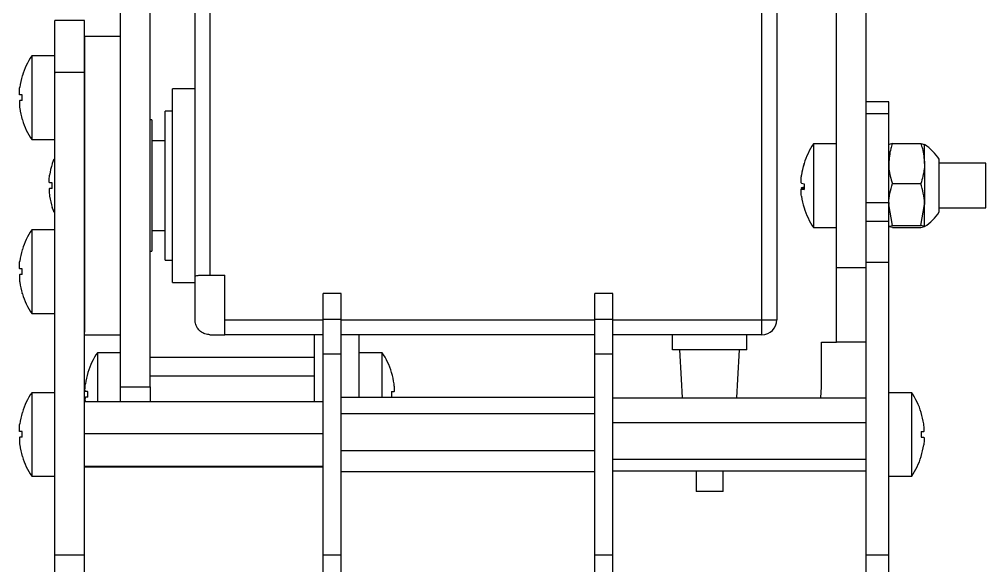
# Model space of a CAD drawing. Header units: millimetres. Extents: x 0 to 1189, y 0 to 841.
# Drawn here: x 269.7 to 334.5, y 275.9 to 312.5 of the extents above; entities that cross this region are included whole.
import ezdxf

# ---------------------------------------------------------------- set-up
doc = ezdxf.new("R2010")
doc.units = ezdxf.units.MM

msp = doc.modelspace()

# ---------------------------------------------------------------- linework, layer by layer
at = {"color": 7, "linetype": 'Continuous', "lineweight": 25}
for p, q in [((276.502, 287.887), (276.502, 334.887)), ((278.502, 287.887), (278.502, 334.887)), ((319.502, 292.387), (319.502, 330.387)), ((320.502, 330.387), (320.502, 292.387)), ((281.502, 295.26), (281.502, 327.514)), ((282.502, 327.387), (282.502, 295.387)), ((324.502, 295.887), (324.502, 326.887)), ((326.502, 300.781), (326.502, 325.84)), ((274.102, 312.46), (272.102, 312.46)), ((276.502, 311.387), (274.102, 311.387)), ((274.102, 311.387), (274.102, 291.563)), ((272.102, 310.078), (270.559, 310.078)), ((270.559, 310.078), (270.559, 304.478)), ((269.926, 308.76), (269.926, 308.748)), ((274.102, 308.966), (272.102, 308.966)), ((281.502, 307.887), (280.002, 307.887)), ((280.002, 301.387), (280.002, 307.887)), ((269.926, 307.092), (269.926, 307.465)), ((328.002, 307.015), (326.502, 307.015)), ((328.002, 306.214), (328.002, 307.015)), ((269.926, 305.797), (269.926, 305.808)), ((278.602, 305.787), (278.502, 305.787)), ((278.602, 305.787), (278.602, 296.987)), ((280.002, 306.387), (279.502, 306.387)), ((279.502, 301.387), (279.502, 306.387)), ((326.502, 306.214), (328.002, 306.214)), ((328.002, 300.262), (328.002, 306.214)), ((270.559, 304.478), (272.102, 304.478)), ((279.502, 304.387), (278.602, 304.387)), ((324.502, 304.187), (322.959, 304.187)), ((322.959, 304.187), (322.959, 298.587)), ((328.247, 304.204), (328.022, 304.14)), ((328.247, 304.204), (330.156, 304.204)), ((330.156, 304.204), (330.402, 304.134)), ((330.402, 302.866), (330.402, 304.137)), ((271.926, 302.868), (271.926, 302.856)), ((322.326, 302.846), (322.326, 302.868)), ((330.402, 302.866), (330.402, 300.118)), ((331.384, 299.62), (331.384, 303.153)), ((334.502, 302.887), (331.384, 302.887)), ((334.502, 302.885), (334.502, 302.887)), ((334.502, 299.887), (334.502, 302.885)), ((271.926, 301.2), (271.926, 301.573)), ((279.502, 296.387), (279.502, 301.387)), ((280.002, 294.887), (280.002, 301.387)), ((322.326, 301.235), (322.156, 301.229)), ((322.326, 301.501), (322.326, 301.128)), ((328.247, 301.527), (330.156, 301.527)), ((322.326, 301.166), (322.153, 301.16)), ((326.502, 300.262), (326.502, 300.781)), ((271.926, 299.905), (271.926, 299.917)), ((326.502, 300.262), (328.002, 300.262)), ((328.002, 300.262), (328.002, 300.118)), ((328.247, 298.71), (328.002, 300.118)), ((330.156, 298.71), (330.402, 300.118)), ((330.402, 298.639), (330.402, 300.118)), ((322.326, 299.909), (322.326, 299.905)), ((331.384, 299.887), (334.502, 299.887)), ((326.502, 299.004), (328.002, 299.004)), ((326.502, 296.248), (326.502, 299.004)), ((328.002, 296.248), (328.002, 299.004)), ((328.247, 298.569), (328.02, 298.634)), ((328.247, 298.71), (330.156, 298.71)), ((330.156, 298.569), (330.402, 298.639)), ((272.102, 298.419), (270.559, 298.419)), ((270.559, 298.419), (270.559, 292.819)), ((278.602, 298.387), (279.502, 298.387)), ((322.959, 298.587), (324.502, 298.587)), ((328.247, 298.569), (330.156, 298.569)), ((269.926, 297.101), (269.926, 297.089)), ((278.502, 296.987), (278.602, 296.987)), ((279.502, 296.387), (280.002, 296.387)), ((326.502, 296.248), (328.002, 296.248)), ((269.926, 295.433), (269.926, 295.806)), ((282.502, 295.387), (283.502, 295.387)), ((283.502, 292.387), (283.502, 295.387)), ((324.502, 295.887), (326.502, 295.887)), ((324.502, 290.887), (324.502, 295.887)), ((280.002, 294.887), (281.502, 294.887)), ((281.502, 292.387), (281.502, 295.26)), ((269.926, 294.138), (269.926, 294.15)), ((291.302, 294.156), (290.102, 294.156)), ((290.102, 292.429), (290.102, 294.156)), ((291.302, 292.429), (291.302, 294.156)), ((309.502, 294.156), (308.302, 294.156)), ((308.302, 292.429), (308.302, 294.156)), ((309.502, 292.429), (309.502, 294.156)), ((270.559, 292.819), (272.102, 292.819)), ((283.502, 291.387), (283.502, 292.387)), ((290.102, 292.429), (291.302, 292.429)), ((290.102, 290.111), (290.102, 292.429)), ((291.302, 290.111), (291.302, 292.429)), ((308.302, 292.429), (309.502, 292.429)), ((308.302, 290.111), (308.302, 292.429)), ((309.502, 290.111), (309.502, 292.429)), ((319.502, 292.387), (320.502, 292.387)), ((319.502, 291.387), (319.502, 292.387)), ((274.102, 291.387), (276.502, 291.387)), ((282.502, 291.387), (283.502, 291.387)), ((289.502, 291.387), (283.502, 291.387)), ((290.102, 291.387), (289.502, 291.387)), ((289.502, 286.895), (289.502, 291.387)), ((292.502, 291.387), (291.302, 291.387)), ((308.302, 291.387), (292.502, 291.387)), ((292.502, 287.199), (292.502, 291.387)), ((319.502, 291.387), (309.502, 291.387)), ((313.502, 290.387), (313.502, 291.387)), ((318.502, 290.387), (318.502, 291.387)), ((323.502, 287.887), (323.502, 290.887)), ((323.502, 290.887), (324.502, 290.887)), ((326.502, 290.887), (324.502, 290.887)), ((318.502, 290.387), (313.502, 290.387)), ((276.502, 290.187), (274.959, 290.187)), ((274.959, 290.187), (274.959, 286.895)), ((278.502, 289.887), (289.502, 289.887)), ((290.102, 290.111), (291.302, 290.111)), ((294.044, 290.187), (292.502, 290.187)), ((294.044, 287.199), (294.044, 290.187)), ((308.302, 290.111), (309.502, 290.111)), ((274.326, 288.868), (274.326, 288.856)), ((278.502, 288.637), (289.502, 288.637)), ((294.677, 288.868), (294.677, 288.856)), ((276.502, 287.887), (278.502, 287.887)), ((276.502, 286.895), (276.502, 287.887)), ((278.502, 287.887), (278.502, 286.895)), ((323.448, 287.157), (323.502, 287.887)), ((272.102, 287.506), (270.559, 287.506)), ((270.559, 287.506), (270.559, 281.906)), ((274.326, 287.2), (274.326, 287.573)), ((291.302, 287.199), (308.302, 287.199)), ((294.677, 287.573), (294.677, 287.2)), ((309.502, 287.157), (326.502, 287.157)), ((329.544, 287.506), (328.002, 287.506)), ((329.544, 281.906), (329.544, 287.506)), ((290.102, 286.895), (274.102, 286.895)), ((269.926, 286.188), (269.926, 286.176)), ((291.302, 286.114), (308.302, 286.114)), ((330.177, 286.188), (330.177, 286.176)), ((309.502, 285.502), (326.502, 285.502)), ((269.926, 284.52), (269.926, 284.893)), ((290.102, 284.755), (274.102, 284.755)), ((330.177, 284.893), (330.177, 284.52)), ((269.926, 283.225), (269.926, 283.237)), ((291.302, 283.621), (308.302, 283.621)), ((330.177, 283.225), (330.177, 283.237)), ((290.102, 282.566), (274.102, 282.566)), ((290.102, 282.518), (274.102, 282.518)), ((309.502, 283.052), (326.502, 283.052)), ((270.559, 281.906), (272.102, 281.906)), ((291.302, 282.213), (308.302, 282.213)), ((309.502, 282.256), (326.502, 282.256)), ((315.102, 282.256), (315.102, 280.887)), ((316.902, 280.887), (316.902, 282.256)), ((328.002, 281.906), (329.544, 281.906)), ((316.002, 280.887), (315.102, 280.887)), ((316.902, 280.887), (316.002, 280.887)), ((272.102, 276.634), (274.102, 276.634)), ((290.102, 276.634), (291.302, 276.634)), ((308.302, 276.634), (309.502, 276.634)), ((326.502, 276.634), (328.002, 276.634))]:
    msp.add_line(p, q, dxfattribs=at)
at = {"color": 8, "linetype": 'Continuous', "lineweight": 25}
for p, q in [((322.158, 302.098), (322.155, 302.098)), ((322.326, 301.166), (322.156, 301.16)), ((283.502, 292.387), (290.102, 292.387)), ((291.302, 292.387), (308.302, 292.387)), ((309.502, 292.387), (319.502, 292.387))]:
    msp.add_line(p, q, dxfattribs=at)
at = {"color": 7, "linetype": 'Continuous', "lineweight": 25, "flags": 128}
for points in [[(269.926, 307.465), (269.899, 307.466), (269.873, 307.467), (269.848, 307.468), (269.826, 307.468), (269.806, 307.469), (269.787, 307.47), (269.771, 307.47), (269.756, 307.471)], [(269.926, 307.092), (269.899, 307.091), (269.873, 307.09), (269.848, 307.089), (269.826, 307.088), (269.806, 307.087), (269.787, 307.087), (269.771, 307.086), (269.756, 307.086)], [(272.031, 303.171), (271.984, 303.042), (271.926, 302.868)], [(271.926, 301.573), (271.899, 301.574), (271.873, 301.575), (271.848, 301.576), (271.826, 301.577), (271.806, 301.577), (271.787, 301.578), (271.771, 301.579), (271.756, 301.579)], [(271.926, 301.2), (271.899, 301.199), (271.873, 301.198), (271.848, 301.197), (271.826, 301.196), (271.806, 301.196), (271.787, 301.195), (271.771, 301.194), (271.756, 301.194)], [(271.926, 299.905), (271.984, 299.731), (272.03, 299.605)], [(269.926, 295.806), (269.899, 295.807), (269.873, 295.808), (269.848, 295.809), (269.826, 295.81), (269.806, 295.81), (269.787, 295.811), (269.771, 295.812), (269.756, 295.812)], [(269.926, 295.433), (269.899, 295.432), (269.873, 295.431), (269.848, 295.43), (269.826, 295.429), (269.806, 295.429), (269.787, 295.428), (269.771, 295.427), (269.756, 295.427)], [(314.181, 287.157), (314.112, 288.407), (314.002, 290.387)], [(317.822, 287.157), (317.892, 288.407), (318.002, 290.387)], [(274.326, 287.573), (274.299, 287.574), (274.273, 287.575), (274.248, 287.576), (274.226, 287.577), (274.206, 287.577), (274.187, 287.578), (274.171, 287.579), (274.156, 287.579)], [(274.326, 287.2), (274.299, 287.199), (274.273, 287.198), (274.248, 287.197), (274.226, 287.196), (274.206, 287.196), (274.187, 287.195), (274.171, 287.194), (274.156, 287.194)], [(294.677, 287.573), (294.705, 287.574), (294.731, 287.575), (294.755, 287.576), (294.777, 287.577), (294.798, 287.577), (294.816, 287.578), (294.833, 287.579), (294.848, 287.579)], [(269.926, 284.893), (269.899, 284.894), (269.873, 284.895), (269.848, 284.896), (269.826, 284.897), (269.806, 284.897), (269.787, 284.898), (269.771, 284.898), (269.756, 284.899)], [(269.926, 284.52), (269.899, 284.519), (269.873, 284.518), (269.848, 284.517), (269.826, 284.516), (269.806, 284.515), (269.787, 284.515), (269.771, 284.514), (269.756, 284.514)], [(330.177, 284.893), (330.205, 284.894), (330.231, 284.895), (330.255, 284.896), (330.277, 284.897), (330.298, 284.897), (330.316, 284.898), (330.333, 284.898), (330.348, 284.899)], [(330.177, 284.52), (330.205, 284.519), (330.231, 284.518), (330.255, 284.517), (330.277, 284.516), (330.298, 284.515), (330.316, 284.515), (330.333, 284.514), (330.348, 284.514)]]:
    msp.add_lwpolyline(points, dxfattribs=at)
at = {"color": 7, "linetype": 'Continuous', "lineweight": 25}
for centre, radius, start, end in [((274.702, 307.278), 5, 145.9442, 162.76232), ((274.708, 307.279), 5.002, 162.9222, 171.93239), ((274.708, 307.277), 5.002, 188.0675, 197.07803), ((274.702, 307.278), 5, 197.23768, 214.0558), ((327.102, 301.387), 5, 145.9442, 162.76232), ((328.631, 301.387), 3.271, 32.68034, 57.22092), ((276.707, 301.388), 5.002, 162.92189, 171.93258), ((327.09, 301.398), 4.984, 162.89176, 171.91959), ((327.104, 301.377), 4.998, 162.91373, 171.92583), ((322.521, 302.631), 1.146, 251.42172, 260.2163), ((322.521, 300.142), 1.146, 99.7837, 108.57828), ((276.708, 301.386), 5.002, 188.06782, 197.07771), ((327.09, 301.375), 4.984, 188.08041, 197.10824), ((322.438, 302.22), 1.097, 255.10609, 264.16279), ((327.102, 301.387), 5, 197.23768, 214.0558), ((328.631, 301.387), 3.271, 302.77908, 327.31966), ((274.702, 295.619), 5, 145.9442, 162.76232), ((274.707, 295.62), 5.002, 162.92189, 171.93258), ((274.708, 295.619), 5.002, 188.068, 197.07753), ((274.702, 295.619), 5, 197.23768, 214.0558), ((319.502, 292.387), 1, 270, 0), ((279.102, 287.387), 5, 145.9442, 162.76232), ((289.902, 287.387), 5, 17.23768, 34.0558), ((279.108, 287.387), 5.002, 162.92205, 171.93242), ((289.896, 287.387), 5.002, 8.06755, 17.07798), ((274.702, 284.706), 5, 145.9442, 162.76232), ((325.402, 284.706), 5, 17.23768, 34.0558), ((274.708, 284.707), 5.002, 162.92236, 171.93235), ((325.395, 284.707), 5.002, 8.06783, 17.07747), ((274.708, 284.705), 5.002, 188.06765, 197.07764), ((325.395, 284.706), 5.002, 342.92253, 351.93217), ((274.702, 284.706), 5, 197.23768, 214.0558), ((325.402, 284.706), 5, 325.9442, 342.76232)]:
    msp.add_arc(centre, radius, start, end, dxfattribs=at)
for points, knots in [([(272.102, 308.966), (272.102, 309.038), (272.102, 309.316), (272.102, 309.808), (272.102, 310.328), (272.102, 310.888), (272.102, 311.474), (272.102, 311.971), (272.102, 312.302), (272.102, 312.445), (272.102, 312.452), (272.102, 312.455)], [0, 0, 0, 0, 0.054693, 0.20829, 0.360691, 0.49658, 0.639496, 0.784735, 0.859275, 0.93136, 1, 1, 1, 1]), ([(274.102, 308.966), (274.102, 309.038), (274.102, 309.316), (274.102, 309.808), (274.102, 310.328), (274.102, 310.888), (274.102, 311.474), (274.102, 311.971), (274.102, 312.302), (274.102, 312.445), (274.102, 312.452), (274.102, 312.455)], [0, 0, 0, 0, 0.054693, 0.20829, 0.360691, 0.49658, 0.639496, 0.784735, 0.859275, 0.93136, 1, 1, 1, 1]), ([(272.102, 276.634), (272.102, 276.802), (272.102, 277.136), (272.102, 277.385), (272.102, 277.562), (272.102, 277.759), (272.102, 278.157), (272.102, 278.637), (272.102, 279.027), (272.102, 279.425), (272.102, 279.849), (272.102, 280.359), (272.102, 281.04), (272.102, 281.717), (272.102, 282.291), (272.102, 282.683), (272.102, 282.887), (272.102, 283.136), (272.102, 283.853), (272.102, 284.777), (272.102, 285.662), (272.102, 286.385), (272.102, 287.132), (272.102, 287.945), (272.102, 288.567), (272.102, 289.009), (272.102, 289.63), (272.102, 290.557), (272.102, 291.656), (272.102, 292.946), (272.102, 294.466), (272.102, 295.836), (272.102, 296.95), (272.102, 297.9), (272.102, 298.766), (272.102, 299.702), (272.102, 300.667), (272.102, 301.601), (272.102, 302.408), (272.102, 303.47), (272.102, 304.51), (272.102, 305.372), (272.102, 306.147), (272.102, 306.534), (272.102, 307.034), (272.102, 307.586), (272.102, 308.065), (272.102, 308.469), (272.102, 308.78), (272.102, 308.971), (272.102, 308.942), (272.102, 308.934)], [0, 0, 0, 0, 0.01359, 0.027033, 0.040942, 0.054231, 0.06667, 0.080067, 0.090417, 0.099977, 0.10965, 0.120014, 0.139737, 0.159864, 0.169408, 0.179626, 0.199693, 0.21927, 0.239124, 0.261401, 0.283601, 0.301391, 0.318599, 0.338393, 0.358239, 0.37872, 0.397832, 0.41974, 0.442499, 0.477335, 0.516973, 0.556619, 0.596217, 0.636077, 0.68079, 0.725249, 0.77029, 0.793037, 0.814973, 0.836488, 0.870373, 0.888123, 0.903106, 0.920747, 0.937801, 0.954981, 0.963569, 0.971765, 0.983271, 0.99535, 1, 1, 1, 1]), ([(274.102, 276.634), (274.102, 276.802), (274.102, 277.136), (274.102, 277.385), (274.102, 277.562), (274.102, 277.759), (274.102, 278.157), (274.102, 278.637), (274.102, 279.027), (274.102, 279.425), (274.102, 279.849), (274.102, 280.359), (274.102, 281.04), (274.102, 281.717), (274.102, 282.291), (274.102, 282.683), (274.102, 282.887), (274.102, 283.136), (274.102, 283.853), (274.102, 284.777), (274.102, 285.662), (274.102, 286.385), (274.102, 287.132), (274.102, 287.945), (274.102, 288.567), (274.102, 289.009), (274.102, 289.63), (274.102, 290.557), (274.102, 291.656), (274.102, 292.946), (274.102, 294.466), (274.102, 295.836), (274.102, 296.95), (274.102, 297.9), (274.102, 298.766), (274.102, 299.702), (274.102, 300.667), (274.102, 301.601), (274.102, 302.408), (274.102, 303.47), (274.102, 304.51), (274.102, 305.372), (274.102, 306.147), (274.102, 306.534), (274.102, 307.034), (274.102, 307.586), (274.102, 308.065), (274.102, 308.469), (274.102, 308.78), (274.102, 308.971), (274.102, 308.942), (274.102, 308.934)], [0, 0, 0, 0, 0.01359, 0.027033, 0.040942, 0.054231, 0.06667, 0.080067, 0.090417, 0.099977, 0.10965, 0.120014, 0.139737, 0.159864, 0.169408, 0.179626, 0.199693, 0.21927, 0.239124, 0.261401, 0.283601, 0.301391, 0.318599, 0.338393, 0.358239, 0.37872, 0.397832, 0.41974, 0.442499, 0.477335, 0.516973, 0.556619, 0.596217, 0.636077, 0.68079, 0.725249, 0.77029, 0.793037, 0.814973, 0.836488, 0.870373, 0.888123, 0.903106, 0.920747, 0.937801, 0.954981, 0.963569, 0.971765, 0.983271, 0.99535, 1, 1, 1, 1]), ([(269.756, 307.471), (269.749, 307.477), (269.734, 307.488), (269.724, 307.576), (269.726, 307.705), (269.738, 307.848), (269.75, 307.943), (269.755, 307.981)], [0, 0, 0, 0, 0.214786, 0.429927, 0.642625, 0.854313, 1, 1, 1, 1]), ([(269.756, 307.086), (269.749, 307.08), (269.734, 307.068), (269.724, 306.98), (269.726, 306.852), (269.738, 306.709), (269.75, 306.614), (269.755, 306.575)], [0, 0, 0, 0, 0.214786, 0.429927, 0.642625, 0.854313, 1, 1, 1, 1]), ([(328.247, 304.204), (328.21, 304.092), (328.066, 303.656), (328.029, 303.202), (328.002, 302.866)], [0, 0, 0, 0, 0.257553, 1, 1, 1, 1]), ([(330.156, 304.204), (330.193, 304.092), (330.337, 303.656), (330.374, 303.202), (330.402, 302.866)], [0, 0, 0, 0, 0.257553, 1, 1, 1, 1]), ([(328.002, 302.866), (328.005, 302.744), (328.019, 302.291), (328.151, 301.85), (328.247, 301.527)], [0, 0, 0, 0, 0.268636, 1, 1, 1, 1]), ([(330.402, 302.866), (330.398, 302.744), (330.385, 302.291), (330.253, 301.85), (330.156, 301.527)], [0, 0, 0, 0, 0.268636, 1, 1, 1, 1]), ([(271.756, 301.579), (271.749, 301.585), (271.734, 301.597), (271.724, 301.684), (271.726, 301.813), (271.738, 301.956), (271.75, 302.051), (271.755, 302.089)], [0, 0, 0, 0, 0.214787, 0.429924, 0.642629, 0.854313, 1, 1, 1, 1]), ([(322.156, 301.544), (322.149, 301.553), (322.134, 301.57), (322.124, 301.665), (322.126, 301.8), (322.138, 301.945), (322.15, 302.04), (322.155, 302.079)], [0, 0, 0, 0, 0.214787, 0.429924, 0.642627, 0.854309, 1, 1, 1, 1]), ([(322.156, 301.229), (322.148, 301.224), (322.139, 301.22), (322.135, 301.187), (322.135, 301.184)], [0, 0, 0, 0, 0.927263, 1, 1, 1, 1]), ([(328.002, 300.118), (328.002, 300.152), (328.005, 300.628), (328.131, 301.094), (328.247, 301.527)], [0, 0, 0, 0, 0.0701519, 1, 1, 1, 1]), ([(330.402, 300.118), (330.401, 300.152), (330.398, 300.628), (330.273, 301.094), (330.156, 301.527)], [0, 0, 0, 0, 0.0701519, 1, 1, 1, 1]), ([(271.756, 301.194), (271.749, 301.188), (271.734, 301.176), (271.724, 301.089), (271.726, 300.96), (271.738, 300.817), (271.75, 300.722), (271.755, 300.684)], [0, 0, 0, 0, 0.214785, 0.429926, 0.642623, 0.854313, 1, 1, 1, 1]), ([(322.155, 300.675), (322.148, 300.732), (322.133, 300.845), (322.124, 300.993), (322.126, 301.102), (322.138, 301.157), (322.151, 301.159), (322.156, 301.16)], [0, 0, 0, 0, 0.2146363, 0.4296799, 0.6423221, 0.8540153, 1, 1, 1, 1]), ([(326.502, 299.004), (326.502, 299.219), (326.502, 299.604), (326.502, 300.061), (326.502, 300.262)], [0, 0, 0, 0, 0.558667, 1, 1, 1, 1]), ([(328.002, 299.004), (328.002, 299.219), (328.002, 299.604), (328.002, 300.061), (328.002, 300.262)], [0, 0, 0, 0, 0.558667, 1, 1, 1, 1]), ([(328.002, 298.639), (328.002, 298.641), (328.005, 298.665), (328.131, 298.688), (328.247, 298.71)], [0, 0, 0, 0, 0.07015, 1, 1, 1, 1]), ([(330.402, 298.639), (330.401, 298.641), (330.398, 298.665), (330.273, 298.688), (330.156, 298.71)], [0, 0, 0, 0, 0.07015, 1, 1, 1, 1]), ([(269.756, 295.812), (269.749, 295.818), (269.734, 295.829), (269.724, 295.917), (269.726, 296.046), (269.738, 296.189), (269.75, 296.284), (269.755, 296.322)], [0, 0, 0, 0, 0.214787, 0.429929, 0.642628, 0.854312, 1, 1, 1, 1]), ([(326.502, 276.634), (326.502, 276.787), (326.502, 277.09), (326.502, 277.34), (326.502, 277.54), (326.502, 277.733), (326.502, 278.374), (326.502, 278.993), (326.502, 279.785), (326.502, 280.455), (326.502, 281.075), (326.502, 281.562), (326.502, 281.941), (326.502, 282.313), (326.502, 282.662), (326.502, 282.874), (326.502, 283.056), (326.502, 283.585), (326.502, 284.319), (326.502, 285.082), (326.502, 285.839), (326.502, 286.499), (326.502, 287.263), (326.502, 287.991), (326.502, 288.547), (326.502, 288.964), (326.502, 289.444), (326.502, 290.176), (326.502, 291.176), (326.502, 292.381), (326.502, 293.814), (326.502, 295.161), (326.502, 295.886), (326.502, 296.248)], [0, 0, 0, 0, 0.021504, 0.042504, 0.064336, 0.095919, 0.125474, 0.157826, 0.187177, 0.219366, 0.250188, 0.266133, 0.281904, 0.296964, 0.313093, 0.344738, 0.375591, 0.406854, 0.438038, 0.469456, 0.500682, 0.532526, 0.562988, 0.594338, 0.625576, 0.65783, 0.688427, 0.71828, 0.7504, 0.812935, 0.875379, 0.937656, 1, 1, 1, 1]), ([(328.002, 276.634), (328.002, 276.787), (328.002, 277.09), (328.002, 277.34), (328.002, 277.54), (328.002, 277.733), (328.002, 278.374), (328.002, 278.993), (328.002, 279.785), (328.002, 280.455), (328.002, 281.075), (328.002, 281.562), (328.002, 281.941), (328.002, 282.313), (328.002, 282.662), (328.002, 282.874), (328.002, 283.056), (328.002, 283.585), (328.002, 284.319), (328.002, 285.082), (328.002, 285.839), (328.002, 286.499), (328.002, 287.263), (328.002, 287.991), (328.002, 288.547), (328.002, 288.964), (328.002, 289.444), (328.002, 290.176), (328.002, 291.176), (328.002, 292.381), (328.002, 293.814), (328.002, 295.161), (328.002, 295.886), (328.002, 296.248)], [0, 0, 0, 0, 0.021504, 0.042504, 0.064336, 0.095919, 0.125474, 0.157826, 0.187177, 0.219366, 0.250188, 0.266133, 0.281904, 0.296964, 0.313093, 0.344738, 0.375591, 0.406854, 0.438038, 0.469456, 0.500682, 0.532526, 0.562988, 0.594338, 0.625576, 0.65783, 0.688427, 0.71828, 0.7504, 0.812935, 0.875379, 0.937656, 1, 1, 1, 1]), ([(269.756, 295.427), (269.749, 295.421), (269.734, 295.409), (269.724, 295.321), (269.726, 295.193), (269.738, 295.05), (269.75, 294.955), (269.755, 294.917)], [0, 0, 0, 0, 0.214785, 0.429925, 0.642622, 0.854304, 1, 1, 1, 1]), ([(281.502, 295.26), (281.512, 295.285), (281.533, 295.336), (281.699, 295.372), (281.947, 295.385), (282.229, 295.387), (282.421, 295.387), (282.502, 295.387)], [0, 0, 0, 0, 0.212794, 0.425776, 0.635364, 0.846331, 1, 1, 1, 1]), ([(282.502, 291.387), (282.389, 291.398), (282.165, 291.42), (281.865, 291.592), (281.641, 291.844), (281.519, 292.125), (281.507, 292.31), (281.502, 292.387)], [0, 0, 0, 0, 0.2132058, 0.4264265, 0.6390545, 0.8494043, 1, 1, 1, 1]), ([(290.102, 276.634), (290.102, 276.797), (290.102, 277.121), (290.102, 277.371), (290.102, 277.545), (290.102, 277.729), (290.102, 278.073), (290.102, 278.579), (290.102, 279.02), (290.102, 279.589), (290.102, 280.139), (290.102, 280.821), (290.102, 281.415), (290.102, 281.911), (290.102, 282.181), (290.102, 282.404), (290.102, 282.641), (290.102, 282.823), (290.102, 282.947), (290.102, 283.158), (290.102, 283.538), (290.102, 284.032), (290.102, 284.751), (290.102, 285.685), (290.102, 286.47), (290.102, 287.196), (290.102, 287.729), (290.102, 288.189), (290.102, 288.609), (290.102, 288.975), (290.102, 289.434), (290.102, 289.888), (290.102, 290.111)], [0, 0, 0, 0, 0.032073, 0.063665, 0.096428, 0.128033, 0.157392, 0.188455, 0.220931, 0.250511, 0.286053, 0.321234, 0.376317, 0.392045, 0.407074, 0.422669, 0.438985, 0.470761, 0.501847, 0.532594, 0.564037, 0.59527, 0.626707, 0.688975, 0.75226, 0.782654, 0.814055, 0.845236, 0.876664, 0.919625, 0.96037, 1, 1, 1, 1]), ([(291.302, 276.634), (291.302, 276.797), (291.302, 277.121), (291.302, 277.371), (291.302, 277.545), (291.302, 277.729), (291.302, 278.073), (291.302, 278.579), (291.302, 279.02), (291.302, 279.589), (291.302, 280.139), (291.302, 280.821), (291.302, 281.415), (291.302, 281.911), (291.302, 282.181), (291.302, 282.404), (291.302, 282.641), (291.302, 282.823), (291.302, 282.947), (291.302, 283.158), (291.302, 283.538), (291.302, 284.032), (291.302, 284.751), (291.302, 285.685), (291.302, 286.47), (291.302, 287.196), (291.302, 287.729), (291.302, 288.189), (291.302, 288.609), (291.302, 288.975), (291.302, 289.434), (291.302, 289.888), (291.302, 290.111)], [0, 0, 0, 0, 0.032073, 0.063665, 0.096428, 0.128033, 0.157392, 0.188455, 0.220931, 0.250511, 0.286053, 0.321234, 0.376317, 0.392045, 0.407074, 0.422669, 0.438985, 0.470761, 0.501847, 0.532594, 0.564037, 0.59527, 0.626707, 0.688975, 0.75226, 0.782654, 0.814055, 0.845236, 0.876664, 0.919625, 0.96037, 1, 1, 1, 1]), ([(308.302, 276.634), (308.302, 276.797), (308.302, 277.121), (308.302, 277.371), (308.302, 277.545), (308.302, 277.729), (308.302, 278.073), (308.302, 278.579), (308.302, 279.02), (308.302, 279.589), (308.302, 280.139), (308.302, 280.821), (308.302, 281.415), (308.302, 281.911), (308.302, 282.181), (308.302, 282.404), (308.302, 282.641), (308.302, 282.823), (308.302, 282.947), (308.302, 283.158), (308.302, 283.538), (308.302, 284.032), (308.302, 284.751), (308.302, 285.685), (308.302, 286.47), (308.302, 287.196), (308.302, 287.729), (308.302, 288.189), (308.302, 288.609), (308.302, 288.975), (308.302, 289.434), (308.302, 289.888), (308.302, 290.111)], [0, 0, 0, 0, 0.032073, 0.063665, 0.096428, 0.128033, 0.157392, 0.188455, 0.220931, 0.250511, 0.286053, 0.321234, 0.376317, 0.392045, 0.407074, 0.422669, 0.438985, 0.470761, 0.501847, 0.532594, 0.564037, 0.59527, 0.626707, 0.688975, 0.75226, 0.782654, 0.814055, 0.845236, 0.876664, 0.919625, 0.96037, 1, 1, 1, 1]), ([(309.502, 276.634), (309.502, 276.797), (309.502, 277.121), (309.502, 277.371), (309.502, 277.545), (309.502, 277.729), (309.502, 278.073), (309.502, 278.579), (309.502, 279.02), (309.502, 279.589), (309.502, 280.139), (309.502, 280.821), (309.502, 281.415), (309.502, 281.911), (309.502, 282.181), (309.502, 282.404), (309.502, 282.641), (309.502, 282.823), (309.502, 282.947), (309.502, 283.158), (309.502, 283.538), (309.502, 284.032), (309.502, 284.751), (309.502, 285.685), (309.502, 286.47), (309.502, 287.196), (309.502, 287.729), (309.502, 288.189), (309.502, 288.609), (309.502, 288.975), (309.502, 289.434), (309.502, 289.888), (309.502, 290.111)], [0, 0, 0, 0, 0.032073, 0.063665, 0.096428, 0.128033, 0.157392, 0.188455, 0.220931, 0.250511, 0.286053, 0.321234, 0.376317, 0.392045, 0.407074, 0.422669, 0.438985, 0.470761, 0.501847, 0.532594, 0.564037, 0.59527, 0.626707, 0.688975, 0.75226, 0.782654, 0.814055, 0.845236, 0.876664, 0.919625, 0.96037, 1, 1, 1, 1]), ([(274.156, 287.579), (274.149, 287.585), (274.134, 287.597), (274.124, 287.684), (274.126, 287.813), (274.138, 287.956), (274.15, 288.051), (274.155, 288.089)], [0, 0, 0, 0, 0.2147839, 0.4299243, 0.6426222, 0.8543132, 1, 1, 1, 1]), ([(294.848, 287.579), (294.855, 287.585), (294.87, 287.597), (294.879, 287.684), (294.877, 287.813), (294.866, 287.956), (294.853, 288.051), (294.848, 288.089)], [0, 0, 0, 0, 0.214784, 0.429924, 0.642622, 0.854313, 1, 1, 1, 1]), ([(274.156, 287.194), (274.148, 287.188), (274.134, 287.177), (274.125, 287.088), (274.125, 286.989), (274.131, 286.915), (274.133, 286.895)], [0, 0, 0, 0, 0.297017, 0.594526, 0.888658, 1, 1, 1, 1]), ([(269.756, 284.899), (269.749, 284.905), (269.734, 284.916), (269.724, 285.004), (269.726, 285.133), (269.738, 285.276), (269.75, 285.371), (269.755, 285.409)], [0, 0, 0, 0, 0.214788, 0.4299283, 0.6426287, 0.8543123, 1, 1, 1, 1]), ([(330.348, 284.899), (330.355, 284.905), (330.37, 284.916), (330.379, 285.004), (330.377, 285.133), (330.366, 285.276), (330.353, 285.371), (330.348, 285.409)], [0, 0, 0, 0, 0.214788, 0.429928, 0.642629, 0.854312, 1, 1, 1, 1]), ([(269.756, 284.514), (269.749, 284.508), (269.734, 284.496), (269.724, 284.408), (269.726, 284.28), (269.738, 284.137), (269.75, 284.042), (269.755, 284.003)], [0, 0, 0, 0, 0.214788, 0.4299283, 0.6426287, 0.8543123, 1, 1, 1, 1]), ([(330.348, 284.514), (330.355, 284.508), (330.37, 284.496), (330.379, 284.408), (330.377, 284.28), (330.366, 284.137), (330.353, 284.042), (330.348, 284.003)], [0, 0, 0, 0, 0.214788, 0.429928, 0.642629, 0.854312, 1, 1, 1, 1]), ([(272.102, 265.207), (272.102, 265.268), (272.102, 265.413), (272.102, 265.748), (272.102, 266.188), (272.102, 266.698), (272.102, 267.107), (272.102, 267.392), (272.102, 267.567), (272.102, 267.665), (272.102, 267.731), (272.102, 267.84), (272.102, 268.036), (272.102, 268.219), (272.102, 268.815), (272.102, 269.659), (272.102, 270.444), (272.102, 271.102), (272.102, 271.586), (272.102, 272.053), (272.102, 272.408), (272.102, 272.564), (272.102, 272.833), (272.102, 273.277), (272.102, 273.869), (272.102, 274.608), (272.102, 275.34), (272.102, 276), (272.102, 276.419), (272.102, 276.634)], [0, 0, 0, 0, 0.012264, 0.0296, 0.063688, 0.096613, 0.127506, 0.143144, 0.157517, 0.171802, 0.187218, 0.250271, 0.292016, 0.333202, 0.374467, 0.436421, 0.497891, 0.529877, 0.562186, 0.590555, 0.619533, 0.687717, 0.752059, 0.781629, 0.812372, 0.875471, 0.916877, 0.957378, 1, 1, 1, 1]), ([(274.102, 265.207), (274.102, 265.268), (274.102, 265.413), (274.102, 265.748), (274.102, 266.188), (274.102, 266.698), (274.102, 267.107), (274.102, 267.392), (274.102, 267.567), (274.102, 267.665), (274.102, 267.731), (274.102, 267.84), (274.102, 268.036), (274.102, 268.219), (274.102, 268.815), (274.102, 269.659), (274.102, 270.444), (274.102, 271.102), (274.102, 271.586), (274.102, 272.053), (274.102, 272.408), (274.102, 272.564), (274.102, 272.833), (274.102, 273.277), (274.102, 273.869), (274.102, 274.608), (274.102, 275.34), (274.102, 276), (274.102, 276.419), (274.102, 276.634)], [0, 0, 0, 0, 0.012264, 0.0296, 0.063688, 0.096613, 0.127506, 0.143144, 0.157517, 0.171802, 0.187218, 0.250271, 0.292016, 0.333202, 0.374467, 0.436421, 0.497891, 0.529877, 0.562186, 0.590555, 0.619533, 0.687717, 0.752059, 0.781629, 0.812372, 0.875471, 0.916877, 0.957378, 1, 1, 1, 1]), ([(290.102, 265.207), (290.102, 265.268), (290.102, 265.413), (290.102, 265.748), (290.102, 266.188), (290.102, 266.698), (290.102, 267.107), (290.102, 267.392), (290.102, 267.567), (290.102, 267.665), (290.102, 267.731), (290.102, 267.84), (290.102, 268.036), (290.102, 268.219), (290.102, 268.815), (290.102, 269.659), (290.102, 270.444), (290.102, 271.102), (290.102, 271.586), (290.102, 272.053), (290.102, 272.408), (290.102, 272.564), (290.102, 272.833), (290.102, 273.277), (290.102, 273.869), (290.102, 274.608), (290.102, 275.34), (290.102, 276), (290.102, 276.419), (290.102, 276.634)], [0, 0, 0, 0, 0.012264, 0.0296, 0.063688, 0.096613, 0.127506, 0.143144, 0.157517, 0.171802, 0.187218, 0.250271, 0.292016, 0.333202, 0.374467, 0.436421, 0.497891, 0.529877, 0.562186, 0.590555, 0.619533, 0.687717, 0.752059, 0.781629, 0.812372, 0.875471, 0.916877, 0.957378, 1, 1, 1, 1]), ([(291.302, 265.207), (291.302, 265.268), (291.302, 265.413), (291.302, 265.748), (291.302, 266.188), (291.302, 266.698), (291.302, 267.107), (291.302, 267.392), (291.302, 267.567), (291.302, 267.665), (291.302, 267.731), (291.302, 267.84), (291.302, 268.036), (291.302, 268.219), (291.302, 268.815), (291.302, 269.659), (291.302, 270.444), (291.302, 271.102), (291.302, 271.586), (291.302, 272.053), (291.302, 272.408), (291.302, 272.564), (291.302, 272.833), (291.302, 273.277), (291.302, 273.869), (291.302, 274.608), (291.302, 275.34), (291.302, 276), (291.302, 276.419), (291.302, 276.634)], [0, 0, 0, 0, 0.012264, 0.0296, 0.063688, 0.096613, 0.127506, 0.143144, 0.157517, 0.171802, 0.187218, 0.250271, 0.292016, 0.333202, 0.374467, 0.436421, 0.497891, 0.529877, 0.562186, 0.590555, 0.619533, 0.687717, 0.752059, 0.781629, 0.812372, 0.875471, 0.916877, 0.957378, 1, 1, 1, 1]), ([(308.302, 265.207), (308.302, 265.268), (308.302, 265.413), (308.302, 265.748), (308.302, 266.188), (308.302, 266.698), (308.302, 267.107), (308.302, 267.392), (308.302, 267.567), (308.302, 267.665), (308.302, 267.731), (308.302, 267.84), (308.302, 268.036), (308.302, 268.219), (308.302, 268.815), (308.302, 269.659), (308.302, 270.444), (308.302, 271.102), (308.302, 271.586), (308.302, 272.053), (308.302, 272.408), (308.302, 272.564), (308.302, 272.833), (308.302, 273.277), (308.302, 273.869), (308.302, 274.608), (308.302, 275.34), (308.302, 276), (308.302, 276.419), (308.302, 276.634)], [0, 0, 0, 0, 0.012264, 0.0296, 0.063688, 0.096613, 0.127506, 0.143144, 0.157517, 0.171802, 0.187218, 0.250271, 0.292016, 0.333202, 0.374467, 0.436421, 0.497891, 0.529877, 0.562186, 0.590555, 0.619533, 0.687717, 0.752059, 0.781629, 0.812372, 0.875471, 0.916877, 0.957378, 1, 1, 1, 1]), ([(309.502, 265.207), (309.502, 265.268), (309.502, 265.413), (309.502, 265.748), (309.502, 266.188), (309.502, 266.698), (309.502, 267.107), (309.502, 267.392), (309.502, 267.567), (309.502, 267.665), (309.502, 267.731), (309.502, 267.84), (309.502, 268.036), (309.502, 268.219), (309.502, 268.815), (309.502, 269.659), (309.502, 270.444), (309.502, 271.102), (309.502, 271.586), (309.502, 272.053), (309.502, 272.408), (309.502, 272.564), (309.502, 272.833), (309.502, 273.277), (309.502, 273.869), (309.502, 274.608), (309.502, 275.34), (309.502, 276), (309.502, 276.419), (309.502, 276.634)], [0, 0, 0, 0, 0.012264, 0.0296, 0.063688, 0.096613, 0.127506, 0.143144, 0.157517, 0.171802, 0.187218, 0.250271, 0.292016, 0.333202, 0.374467, 0.436421, 0.497891, 0.529877, 0.562186, 0.590555, 0.619533, 0.687717, 0.752059, 0.781629, 0.812372, 0.875471, 0.916877, 0.957378, 1, 1, 1, 1]), ([(326.502, 265.207), (326.502, 265.268), (326.502, 265.413), (326.502, 265.748), (326.502, 266.188), (326.502, 266.698), (326.502, 267.107), (326.502, 267.392), (326.502, 267.567), (326.502, 267.665), (326.502, 267.731), (326.502, 267.84), (326.502, 268.036), (326.502, 268.219), (326.502, 268.815), (326.502, 269.659), (326.502, 270.444), (326.502, 271.102), (326.502, 271.586), (326.502, 272.053), (326.502, 272.408), (326.502, 272.564), (326.502, 272.833), (326.502, 273.277), (326.502, 273.869), (326.502, 274.608), (326.502, 275.34), (326.502, 276), (326.502, 276.419), (326.502, 276.634)], [0, 0, 0, 0, 0.012264, 0.0296, 0.063688, 0.096613, 0.127506, 0.143144, 0.157517, 0.171802, 0.187218, 0.250271, 0.292016, 0.333202, 0.374467, 0.436421, 0.497891, 0.529877, 0.562186, 0.590555, 0.619533, 0.687717, 0.752059, 0.781629, 0.812372, 0.875471, 0.916877, 0.957378, 1, 1, 1, 1]), ([(328.002, 265.207), (328.002, 265.268), (328.002, 265.413), (328.002, 265.748), (328.002, 266.188), (328.002, 266.698), (328.002, 267.107), (328.002, 267.392), (328.002, 267.567), (328.002, 267.665), (328.002, 267.731), (328.002, 267.84), (328.002, 268.036), (328.002, 268.219), (328.002, 268.815), (328.002, 269.659), (328.002, 270.444), (328.002, 271.102), (328.002, 271.586), (328.002, 272.053), (328.002, 272.408), (328.002, 272.564), (328.002, 272.833), (328.002, 273.277), (328.002, 273.869), (328.002, 274.608), (328.002, 275.34), (328.002, 276), (328.002, 276.419), (328.002, 276.634)], [0, 0, 0, 0, 0.012264, 0.0296, 0.063688, 0.096613, 0.127506, 0.143144, 0.157517, 0.171802, 0.187218, 0.250271, 0.292016, 0.333202, 0.374467, 0.436421, 0.497891, 0.529877, 0.562186, 0.590555, 0.619533, 0.687717, 0.752059, 0.781629, 0.812372, 0.875471, 0.916877, 0.957378, 1, 1, 1, 1])]:
    msp.add_open_spline(points, degree=3, knots=knots, dxfattribs=at)

doc.saveas('drawing.dxf')
